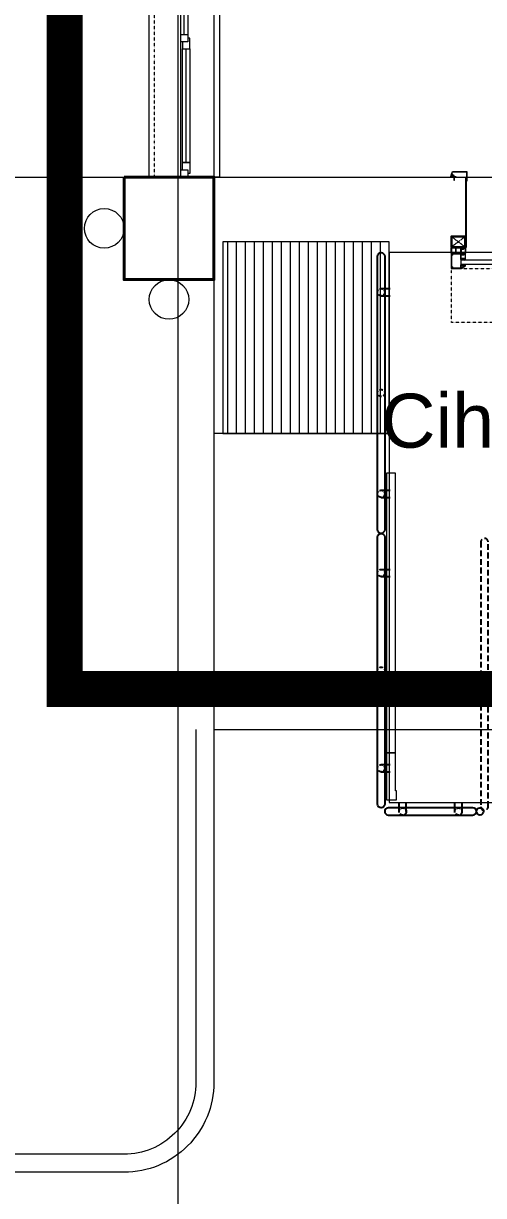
# Model space of a CAD drawing. Header units: centimetres. Extents: x 405464 to 563355, y 50011 to 66875.
# Drawn here: x 504302 to 504558, y 51753 to 52405 of the extents above; entities that cross this region are included whole.
import ezdxf
from ezdxf.enums import TextEntityAlignment as Align

# ---------------------------------------------------------------- set-up
doc = ezdxf.new("R2010")
doc.units = ezdxf.units.CM
for name, pattern in [('DASHDOT', [25.4, 12.7, -6.35, 0, -6.35]), ('DOT', [0.25, 0, -0.25]), ('DOT2', [0.125, 0, -0.125]), ('HIDDEN', [9.525, 6.35, -3.175]), ('M00$0$CENTER', [50.8, 31.75, -6.35, 6.35, -6.35])]:
    doc.linetypes.add(name, pattern=pattern)
doc.layers.get('0').update_dxf_attribs({"lineweight": 9})
doc.layers.add('-MH_Ad', color=1, linetype='Continuous', lineweight=9, true_color=0xff0000)
for name, color, linetype, lineweight in [('0-KRCN-MİMARİ-220526', 8, 'Continuous', 9), ('A_Aks', 30, 'DASHDOT', 9), ('A_Arka', 8, 'Continuous', 9), ('A_Denizlik-Ex', 124, 'Continuous', 13), ('A_Kolon', 6, 'Continuous', 40), ('A_Merdiven', 61, 'Continuous', 13), ('A_Pencere Doğrama-Ex', 140, 'Continuous', 15), ('A_Tretuar', 33, 'Continuous', 9), ('G_0.09', 254, 'Continuous', 9), ('G_0.13', 145, 'Continuous', 13), ('M00$0$A_Iskelet', 20, 'Continuous', 25), ('M00$0$D_Merkez', 51, 'M00$0$CENTER', 13), ('M00$0$D_Profil', 155, 'Continuous', 15), ('M00$0$GC_Aksesuar', 165, 'Continuous', 9), ('MH_Alan', 51, 'Continuous', 9), ('MR_Korkuluk', 131, 'Continuous', 25)]:
    doc.layers.add(name, color=color, linetype=linetype, lineweight=lineweight)
doc.styles.add('Ince', font='arial.ttf')

# ---------------------------------------------------------------- blocks, each defined once
blk = doc.blocks.new('alp380_2')
at = {"color": 0}
for p, q in [((-16.5, 280.8), (-16.5, 209.6)), ((-16.5, 59.2), (-16.5, 130.4))]:
    blk.add_line(p, q, dxfattribs=at)
for points in [[(-14.5, 360), (-14.5, 356), (-18.5, 356), (-18.5, 360)], [(-14.5, 284.8), (-14.5, 280.8), (-18.5, 280.8), (-18.5, 284.8)], [(-14.5, 209.6), (-14.5, 205.6), (-18.5, 205.6), (-18.5, 209.6)], [(-14.5, 134.4), (-14.5, 130.4), (-18.5, 130.4), (-18.5, 134.4)], [(-14.5, 59.2), (-14.5, 55.2), (-18.5, 55.2), (-18.5, 59.2)], [(-14.5, -16), (-14.5, -20), (-18.5, -20), (-18.5, -16)]]:
    blk.add_lwpolyline(points, close=True, dxfattribs=at)
for points in [[(-17.5, 356), (-17.5, 352), (-13.5, 352), (-13.5, 358), (-14.5, 358)], [(-15.5, 288.8), (-15.5, 352)], [(-17.5, 284.8), (-17.5, 288.8), (-13.5, 288.8), (-13.5, 282.8), (-14.5, 282.8)], [(-17.5, 205.6), (-17.5, 201.6), (-13.5, 201.6), (-13.5, 207.6), (-14.5, 207.6)], [(-15.5, 138.4), (-15.5, 201.6)], [(-17.5, 134.4), (-17.5, 138.4), (-13.5, 138.4), (-13.5, 132.4), (-14.5, 132.4)], [(-17.5, 55.2), (-17.5, 51.2), (-13.5, 51.2), (-13.5, 57.2), (-14.5, 57.2)], [(-15.5, -12), (-15.5, 51.2)], [(-17.5, -16), (-17.5, -12), (-13.5, -12), (-13.5, -18), (-14.5, -18)]]:
    blk.add_lwpolyline(points, dxfattribs=at)
at = {"layer": 'A_Arka', "color": 0}
for points in [[(-18.5, -20), (-18.5, 360)], [(-14.5, 284.8), (-14.5, 205.6)], [(-14.5, 134.4), (-14.5, 55.2)]]:
    blk.add_lwpolyline(points, dxfattribs=at)
for points in [[(-17.5, 352), (-13.5, 352), (-13.5, 288.8), (-17.5, 288.8)], [(-17.5, 201.6), (-13.5, 201.6), (-13.5, 138.4), (-17.5, 138.4)], [(-17.5, 51.2), (-13.5, 51.2), (-13.5, -12), (-17.5, -12)]]:
    blk.add_lwpolyline(points, close=True, dxfattribs=at)
at = {"layer": 'A_Denizlik-Ex', "color": 0}
for p, q in [((-36, -20), (-36, 360)), ((3, 360), (0, 360)), ((3, 360), (0, 360)), ((3, 360), (3, -20)), ((3, -20), (0, -20))]:
    blk.add_line(p, q, dxfattribs=at)
at = {"layer": 'A_Denizlik-Ex', "color": 0, "linetype": 'DOT'}
for p, q in [((-33, -20), (-33, 360)), ((0, 360), (0, -20))]:
    blk.add_line(p, q, dxfattribs=at)
blk = doc.blocks.new('a_aks')
at = {"layer": 'A_Aks', "color": 8, "ltscale": 200}
for p, q in [((30, 5308.05), (30, -831.11)), ((-743.44, 57), (12633.63, 57))]:
    blk.add_line(p, q, dxfattribs=at)
blk = doc.blocks.new('mimari_yeni_durum')
at = {"layer": 'A_Arka', "color": 8}
for centre in [(-11, 28.5), (25, -11)]:
    blk.add_circle(centre, 11, dxfattribs=at)
at = {"layer": 'A_Kolon', "color": 8}
blk.add_lwpolyline([(0, 57), (0, 0), (50, 0), (50, 57), (0, 57)], dxfattribs=at)
at = {"layer": 'A_Merdiven', "color": 8, "ltscale": 10}
blk.add_lwpolyline([(50, 0), (50, -250), (685, -250)], dxfattribs=at)
at = {"layer": 'A_Tretuar', "color": 8}
for points in [[(50, -250), (50, -446, -0.414214), (0, -496), (-439.15, -496)], [(40, -250), (40, -446, -0.414214), (0, -486), (-439.15, -486)]]:
    blk.add_lwpolyline(points, format="xyb", dxfattribs=at)
at = {"layer": 'A_Aks', "color": 8}
blk.add_blockref('a_aks', (0, 0), dxfattribs=at)
at = {"layer": 'A_Pencere Doğrama-Ex', "color": 8}
blk.add_blockref('alp380_2', (50, 77), dxfattribs=at)
blk = doc.blocks.new('A$C17b1b0ad')
at = {"layer": 'MH_Alan', "color": 8}
blk.add_lwpolyline([(50, 1648), (50, 57), (1114, 57), (1115, 437), (1115, 437), (1090, 437), (1090, 477), (1140, 477), (1140, 445), (1550, 445), (1550, 477), (1682, 477), (1682, 837), (1550, 837), (1550, 877), (1682, 877), (1682, 1237)], dxfattribs=at)
blk = doc.blocks.new('M00$0$RUUVIP')
for p, q in [((-5.4, 19), (-5.4, 20.1)), ((-5.4, 20.1), (5.4, 20.1)), ((5.4, 19), (-5.4, 19)), ((-4.2, 20.1), (-3.3, 21.1)), ((-1.4, 17.8), (-1.9, 17.3)), ((-1.9, 17.3), (1.9, 16.7)), ((-1.9, 17.3), (-1.4, 17)), ((-1.4, 16.5), (-1.9, 16)), ((-1.9, 16), (1.9, 15.3)), ((-1.9, 16), (-1.4, 15.6)), ((-1.4, 15.1), (-1.9, 14.7)), ((-1.9, 14.7), (1.9, 14)), ((-1.9, 14.7), (-1.4, 14.3)), ((-1.4, 13.8), (-1.9, 13.3)), ((-1.9, 13.3), (1.9, 12.7)), ((-1.9, 13.3), (-1.4, 12.9)), ((-1.4, 12.5), (-1.9, 12)), ((-1.9, 12), (1.9, 11.3)), ((-1.9, 12), (-1.4, 11.6)), ((-1.4, 11.1), (-1.9, 10.6)), ((-1.9, 10.6), (1.9, 10)), ((-1.9, 10.6), (-1.4, 10.3)), ((-1.4, 9.8), (-1.9, 9.3)), ((-1.9, 9.3), (1.9, 8.6)), ((-1.9, 9.3), (-1.4, 8.9)), ((-1.4, 8.4), (-1.9, 8)), ((-1.9, 8), (1.9, 7.3)), ((-1.9, 8), (-1.4, 7.6)), ((-1.4, 7.1), (-1.9, 6.6)), ((-1.9, 6.6), (1.9, 6)), ((-1.9, 6.6), (-1.4, 6.2)), ((-1.4, 19), (-1.4, 17.8)), ((-1.4, 17), (-1.4, 16.5)), ((-1.4, 15.6), (-1.4, 15.1)), ((-1.4, 14.3), (-1.4, 13.8)), ((-1.4, 12.9), (-1.4, 12.5)), ((-1.4, 11.6), (-1.4, 11.1)), ((-1.4, 10.3), (-1.4, 9.8)), ((-1.4, 8.9), (-1.4, 8.4)), ((-1.4, 7.6), (-1.4, 7.1)), ((-1.4, 6.2), (-1.4, 0.8)), ((-0.6, 6), (-1.4, 6.2)), ((-1.4, 0.8), (0, 0)), ((-0.6, 0.8), (-0.6, 6)), ((0, 0), (-0.6, 0.8)), ((0, 0), (1.4, 0.8)), ((1.4, 17), (1.4, 19)), ((1.9, 16.7), (1.4, 17)), ((1.4, 16.2), (1.9, 16.7)), ((1.4, 15.7), (1.4, 16.2)), ((1.9, 15.3), (1.4, 15.7)), ((1.4, 14.9), (1.9, 15.3)), ((1.4, 14.4), (1.4, 14.9)), ((1.9, 14), (1.4, 14.4)), ((1.4, 13.5), (1.9, 14)), ((1.4, 13), (1.4, 13.5)), ((1.9, 12.7), (1.4, 13)), ((1.4, 12.2), (1.9, 12.7)), ((1.4, 11.7), (1.4, 12.2)), ((1.9, 11.3), (1.4, 11.7)), ((1.4, 10.8), (1.9, 11.3)), ((1.4, 10.4), (1.4, 10.8)), ((1.9, 10), (1.4, 10.4)), ((1.4, 9.5), (1.9, 10)), ((1.4, 9), (1.4, 9.5)), ((1.9, 8.6), (1.4, 9)), ((1.4, 8.2), (1.9, 8.6)), ((1.4, 7.7), (1.4, 8.2)), ((1.9, 7.3), (1.4, 7.7)), ((1.4, 6.8), (1.9, 7.3)), ((1.4, 6.3), (1.4, 6.8)), ((1.9, 6), (1.4, 6.3)), ((1.4, 5.5), (1.9, 6)), ((1.4, 0.8), (1.4, 5.5)), ((3.3, 21.1), (4.2, 20.1)), ((5.4, 20.1), (5.4, 19))]:
    blk.add_line(p, q)
blk.add_arc((0, 10.8), 10.8, 72.45919, 107.54081)
blk = doc.blocks.new('M00$0$A$C51F07F23')
at = {"rotation": 180}
blk.add_blockref('M00$0$RUUVIP', (5.4, 21.1), dxfattribs=at)
blk = doc.blocks.new('*U118')
at = {"ltscale": 40}
blk.add_lwpolyline([(0, 0), (0, 8), (6, 8), (6, 0)], close=True, dxfattribs=at)
at = {"layer": 'M00$0$D_Merkez', "ltscale": 0.015}
for points in [[(0, 0), (6, 8)], [(0, 8), (6, 0)]]:
    blk.add_lwpolyline(points, dxfattribs=at)
at = {"layer": 'M00$0$D_Profil', "ltscale": 40}
blk.add_lwpolyline([(0.4, 0.4), (0.4, 7.6), (5.6, 7.6), (5.6, 0.4)], close=True, dxfattribs=at)
blk = doc.blocks.new('duvarlar')
at = {"color": 8, "style": 'Ince'}
blk.add_text('Cihaz giriş çıkış kapısı', height=30, dxfattribs=at).set_placement((351.41, -78.38), align=Align.MIDDLE_CENTER)
blk = doc.blocks.new('A$C9e52caec')
h = blk.add_hatch()
h.set_pattern_fill('DEFAULT__10', color=256, scale=12.6, angle=405, style=0, pattern_type=0)
h.set_pattern_definition([(45, (101.836, -81.428), (-8.9095, 8.9095), [])])
edge = h.paths.add_edge_path()
edge.add_line((187.73, 8.19), (187.51, 8.19))
edge.add_line((187.51, 8.19), (187.48, 8.22))
edge.add_line((187.48, 8.22), (187.25, 8.22))
edge.add_line((187.25, 8.22), (187.25, 6.55))
edge.add_arc((187.15, 6.55), 0.1, 270, 360, ccw=False)
edge.add_line((187.15, 6.45), (183, 6.45))
edge.add_arc((183, 6.5), 0.05, 153.6122, 270, ccw=False)
edge.add_arc((182.6, 6.7), 0.4, 333.6122, 360, ccw=False)
edge.add_arc((182.93, 6.7), 0.075, 0, 180, ccw=False)
edge.add_arc((182.6, 6.7), 0.25, 90, 360, ccw=False)
edge.add_arc((182.6, 7.02), 0.075, -90, 90, ccw=False)
edge.add_arc((182.6, 6.7), 0.4, 90, 116.3878, ccw=False)
edge.add_arc((182.4, 7.1), 0.05, 180, 296.3878, ccw=False)
edge.add_line((182.35, 7.1), (182.35, 9.56))
edge.add_line((182.35, 9.56), (182.33, 9.6))
edge.add_line((182.32, 9.6), (182.35, 9.64))
edge.add_line((182.35, 9.64), (182.35, 13.65))
edge.add_arc((182.4, 13.65), 0.05, 63.6122, 180, ccw=False)
edge.add_arc((182.6, 14.05), 0.4, 243.6122, 270, ccw=False)
edge.add_arc((182.6, 13.72), 0.075, -90, 90, ccw=False)
edge.add_arc((182.6, 14.05), 0.25, 0, 270, ccw=False)
edge.add_arc((182.93, 14.05), 0.075, 180, 360, ccw=False)
edge.add_arc((182.6, 14.05), 0.4, 0, 26.3878, ccw=False)
edge.add_arc((183, 14.25), 0.05, 90, 206.3878, ccw=False)
edge.add_line((183, 14.3), (187.15, 14.3))
edge.add_arc((187.15, 14.2), 0.1, 0, 90, ccw=False)
edge.add_line((187.25, 14.2), (187.25, 11.12))
edge.add_line((187.25, 11.12), (187.48, 11.12))
edge.add_line((187.48, 11.12), (187.51, 11.15))
edge.add_line((187.51, 11.15), (187.73, 11.15))
edge.add_arc((187.73, 11.18), 0.03, 270, 360, ccw=False)
edge.add_line((187.76, 11.18), (187.76, 11.28))
edge.add_arc((187.73, 11.28), 0.03, 0, 90, ccw=False)
edge.add_line((187.73, 11.31), (187.54, 11.31))
edge.add_arc((187.54, 11.34), 0.03, 180, 270, ccw=False)
edge.add_line((187.51, 11.34), (187.51, 11.48))
edge.add_arc((187.54, 11.48), 0.03, 90, 180, ccw=False)
edge.add_line((187.54, 11.51), (188.84, 11.51))
edge.add_arc((188.84, 11.48), 0.03, 0, 90, ccw=False)
edge.add_line((188.87, 11.48), (188.87, 11.34))
edge.add_arc((188.84, 11.34), 0.03, 270, 360, ccw=False)
edge.add_line((188.84, 11.31), (188.65, 11.31))
edge.add_arc((188.65, 11.28), 0.03, 90, 180, ccw=False)
edge.add_line((188.62, 11.28), (188.62, 11.18))
edge.add_arc((188.65, 11.18), 0.03, 180, 270, ccw=False)
edge.add_line((188.65, 11.15), (188.92, 11.15))
edge.add_arc((188.92, 11.2), 0.05, 270, 315, ccw=False)
edge.add_line((188.95, 11.16), (189.02, 11.23))
edge.add_arc((189.09, 11.16), 0.1, 90, 135, ccw=False)
edge.add_line((189.09, 11.26), (189.18, 11.26))
edge.add_arc((189.18, 11.29), 0.03, 270, 360, ccw=False)
edge.add_line((189.21, 11.29), (189.21, 11.35))
edge.add_arc((189.18, 11.35), 0.03, 0, 90, ccw=False)
edge.add_line((189.18, 11.38), (189.08, 11.38))
edge.add_arc((189.08, 11.41), 0.03, 180, 270, ccw=False)
edge.add_line((189.05, 11.41), (189.05, 11.48))
edge.add_arc((189.08, 11.48), 0.03, 90, 180, ccw=False)
edge.add_line((189.08, 11.51), (189.79, 11.51))
edge.add_arc((189.79, 11.48), 0.03, 0, 90, ccw=False)
edge.add_line((189.82, 11.48), (189.82, 11.41))
edge.add_arc((189.79, 11.41), 0.03, 270, 360, ccw=False)
edge.add_line((189.79, 11.38), (189.69, 11.38))
edge.add_arc((189.69, 11.35), 0.03, 90, 180, ccw=False)
edge.add_line((189.66, 11.35), (189.66, 11.29))
edge.add_arc((189.69, 11.29), 0.03, 180, 270, ccw=False)
edge.add_line((189.69, 11.26), (189.95, 11.26))
edge.add_arc((189.95, 11.31), 0.05, 270, 360, ccw=False)
edge.add_line((190, 11.31), (190, 14.5))
edge.add_arc((189.9, 14.5), 0.1, 0, 90, ccw=False)
edge.add_line((189.9, 14.6), (188.95, 14.6))
edge.add_arc((188.95, 14.55), 0.05, 90, 180, ccw=False)
edge.add_line((188.9, 14.55), (188.9, 14.05))
edge.add_arc((188.85, 14.05), 0.05, 270, 360, ccw=False)
edge.add_line((188.85, 14), (187.5, 14))
edge.add_arc((187.5, 14.05), 0.05, 180, 270, ccw=False)
edge.add_line((187.45, 14.05), (187.45, 14.35))
edge.add_arc((187.5, 14.35), 0.05, 90, 180, ccw=False)
edge.add_line((187.5, 14.4), (187.95, 14.4))
edge.add_arc((187.95, 14.45), 0.05, 270, 360, ccw=False)
edge.add_line((188, 14.45), (188, 14.55))
edge.add_arc((187.95, 14.55), 0.05, 0, 90, ccw=False)
edge.add_line((187.95, 14.6), (182.1, 14.6))
edge.add_arc((182.1, 14.5), 0.1, 90, 180, ccw=False)
edge.add_line((182, 14.5), (182, 6.2))
edge.add_arc((182.1, 6.2), 0.1, 180, 270, ccw=False)
edge.add_line((182.1, 6.1), (187.31, 6.1))
edge.add_arc((187.31, 6.6), 0.5, 270, 300.96, ccw=False)
edge.add_line((187.57, 6.17), (189.95, 7.6))
edge.add_arc((189.9, 7.69), 0.1, 300.96, 360, ccw=False)
edge.add_line((190, 7.69), (190, 8.03))
edge.add_arc((189.95, 8.03), 0.05, 0, 90, ccw=False)
edge.add_line((189.95, 8.08), (189.69, 8.08))
edge.add_arc((189.69, 8.05), 0.03, 90, 180, ccw=False)
edge.add_line((189.66, 8.05), (189.66, 7.99))
edge.add_arc((189.69, 7.99), 0.03, 180, 270, ccw=False)
edge.add_line((189.69, 7.96), (189.79, 7.96))
edge.add_arc((189.79, 7.93), 0.03, 0, 90, ccw=False)
edge.add_line((189.82, 7.93), (189.82, 7.86))
edge.add_arc((189.79, 7.86), 0.03, 270, 360, ccw=False)
edge.add_line((189.79, 7.83), (189.08, 7.83))
edge.add_arc((189.08, 7.86), 0.03, 180, 270, ccw=False)
edge.add_line((189.05, 7.86), (189.05, 7.93))
edge.add_arc((189.08, 7.93), 0.03, 90, 180, ccw=False)
edge.add_line((189.08, 7.96), (189.18, 7.96))
edge.add_arc((189.18, 7.99), 0.03, 270, 360, ccw=False)
edge.add_line((189.21, 7.99), (189.21, 8.05))
edge.add_arc((189.18, 8.05), 0.03, 0, 90, ccw=False)
edge.add_line((189.18, 8.08), (189.09, 8.08))
edge.add_arc((189.09, 8.18), 0.1, 225, 270, ccw=False)
edge.add_line((189.02, 8.11), (188.95, 8.18))
edge.add_arc((188.92, 8.14), 0.05, 45, 90, ccw=False)
edge.add_line((188.92, 8.19), (188.65, 8.19))
edge.add_arc((188.65, 8.16), 0.03, 90, 180, ccw=False)
edge.add_line((188.62, 8.16), (188.62, 8.06))
edge.add_arc((188.65, 8.06), 0.03, 180, 270, ccw=False)
edge.add_line((188.65, 8.03), (188.84, 8.03))
edge.add_arc((188.84, 8), 0.03, 0, 90, ccw=False)
edge.add_line((188.87, 8), (188.87, 7.86))
edge.add_arc((188.84, 7.86), 0.03, 270, 360, ccw=False)
edge.add_line((188.84, 7.83), (187.54, 7.83))
edge.add_arc((187.54, 7.86), 0.03, 180, 270, ccw=False)
edge.add_line((187.51, 7.86), (187.51, 8))
edge.add_arc((187.54, 8), 0.03, 90, 180, ccw=False)
edge.add_line((187.54, 8.03), (187.73, 8.03))
edge.add_arc((187.73, 8.06), 0.03, 270, 360, ccw=False)
edge.add_line((187.76, 8.06), (187.76, 8.16))
edge.add_arc((187.73, 8.16), 0.03, 0, 90, ccw=False)
edge.add_arc((188.4, 7.58), 0.05, 8.04785, 90, ccw=False)
edge.add_arc((188.5, 7.59), 0.05, 188.04785, 314.49322, ccw=False)
edge.add_arc((188.71, 7.38), 0.25, 90, 134.49322, ccw=False)
edge.add_line((188.71, 7.63), (189.25, 7.63))
edge.add_arc((189.25, 7.53), 0.1, -59.04, 90, ccw=False)
edge.add_line((189.3, 7.44), (188.84, 7.17))
edge.add_arc((188.71, 7.38), 0.25, 256.73852, 300.96, ccw=False)
edge.add_arc((188.64, 7.09), 0.05, 76.73852, 202.3361, ccw=False)
edge.add_arc((188.55, 7.05), 0.05, -59.04, 22.3361, ccw=False)
edge.add_line((188.57, 7.01), (187.6, 6.42))
edge.add_arc((187.55, 6.51), 0.1, 180, 300.96, ccw=False)
edge.add_line((187.45, 6.51), (187.45, 7.53))
edge.add_arc((187.55, 7.53), 0.1, 90, 180, ccw=False)
edge.add_line((187.55, 7.63), (188.4, 7.63))
edge.add_line((189.8, 13.75), (189.8, 11.81))
edge.add_arc((189.7, 11.81), 0.1, 270, 360, ccw=False)
edge.add_line((189.7, 11.71), (187.55, 11.71))
edge.add_arc((187.55, 11.81), 0.1, 180, 270, ccw=False)
edge.add_line((187.45, 11.81), (187.45, 13.75))
edge.add_arc((187.5, 13.75), 0.05, 90, 180, ccw=False)
edge.add_line((187.5, 13.8), (189.05, 13.8))
edge.add_arc((189.05, 13.85), 0.05, 270, 360, ccw=False)
edge.add_line((189.1, 13.85), (189.1, 14.02))
edge.add_arc((189.15, 14.02), 0.05, 90, 180, ccw=False)
edge.add_line((189.15, 14.07), (189.23, 14.07))
edge.add_arc((189.23, 14.15), 0.075, 270, 360, ccw=False)
edge.add_arc((189.55, 14.15), 0.25, -90, 180, ccw=False)
edge.add_arc((189.55, 13.82), 0.075, 90, 270, ccw=False)
edge.add_arc((189.55, 14.15), 0.4, 270, 296.3878, ccw=False)
edge.add_arc((189.75, 13.75), 0.05, 0, 116.3878, ccw=False)
at = {"layer": 'G_0.09', "ltscale": 10}
h = blk.add_hatch(dxfattribs=at)
h.set_pattern_fill('_USER', color=8, scale=5, angle=90, pattern_type=0)
h.set_pattern_definition([(90, (458255.903, -381216.345), (-5, 3e-16), [])])
h.paths.add_polyline_path([(147.5, 21), (55, 21), (55, -85.5), (147.5, -85.5)])
at = {"color": 8}
for p, q in [((182, 14.7), (182, 17.5)), ((182, 14.5), (182, 6.2)), ((182.1, 17.6), (187.95, 17.6)), ((188, 14.6), (182.1, 14.6)), ((182.11, 17.39), (182.11, 14.81)), ((184.45, 17.49), (182.21, 17.49)), ((182.21, 14.71), (184.45, 14.71)), ((182.35, 9.64), (182.35, 13.65)), ((183, 14.3), (187.15, 14.3)), ((184.55, 14.81), (184.55, 17.39)), ((184.65, 17.39), (184.65, 14.81)), ((187.3, 17.49), (184.75, 17.49)), ((184.75, 14.71), (187.25, 14.71)), ((187.25, 14.2), (187.25, 11.12)), ((187.35, 17.24), (187.35, 17.44)), ((187.35, 17.18), (187.35, 17.21)), ((187.35, 14.81), (187.35, 17.15)), ((187.45, 17.35), (187.45, 17.05)), ((187.45, 16.85), (187.45, 14.81)), ((187.45, 14.05), (187.45, 14.35)), ((187.45, 11.81), (187.45, 13.75)), ((187.95, 17.4), (187.5, 17.4)), ((187.5, 17), (188.85, 17)), ((188.95, 16.9), (187.5, 16.9)), ((187.5, 14.4), (187.95, 14.4)), ((188.85, 14), (187.5, 14)), ((187.5, 13.8), (189.05, 13.8)), ((187.55, 14.71), (189.79, 14.71)), ((187.55, 14.15), (187.55, 14.25)), ((187.6, 14.3), (188, 14.3)), ((188.2, 14.1), (187.6, 14.1)), ((190, 17.6), (187.95, 17.6)), ((188, 17.55), (188, 17.45)), ((188, 14.45), (188, 14.55)), ((188.05, 14.35), (188.05, 14.55)), ((188.25, 14.55), (188.25, 14.15)), ((189.9, 14.6), (188.3, 14.6)), ((188.9, 17.05), (188.9, 17.55)), ((188.9, 14.55), (188.9, 14.05)), ((188.95, 17.6), (189.9, 17.6)), ((189, 17.44), (189, 16.95)), ((189.79, 17.49), (189.05, 17.49)), ((189.1, 13.85), (189.1, 14.02)), ((189.15, 14.07), (189.23, 14.07)), ((189.8, 13.75), (189.8, 11.81)), ((189.89, 14.81), (189.89, 17.39)), ((190, 17.5), (190, 14.7)), ((190, 11.31), (190, 14.5)), ((182.32, 9.6), (182.35, 9.64)), ((182.35, 9.56), (182.32, 9.6)), ((182.35, 7.1), (182.35, 9.56)), ((187.25, 11.12), (187.48, 11.12)), ((187.25, 8.22), (187.25, 6.55)), ((187.48, 8.22), (187.25, 8.22)), ((187.45, 6.51), (187.45, 7.53)), ((187.48, 11.12), (187.51, 11.15)), ((187.51, 8.19), (187.48, 8.22)), ((187.51, 11.34), (187.51, 11.48)), ((187.51, 11.15), (187.73, 11.15)), ((187.73, 8.19), (187.51, 8.19)), ((187.51, 7.86), (187.51, 8)), ((187.53, 7.86), (187.53, 7.97)), ((187.53, 7.97), (187.85, 7.97)), ((188.08, 7.86), (187.53, 7.86)), ((187.54, 11.51), (188.84, 11.51)), ((187.54, 11.37), (187.54, 11.49)), ((187.54, 11.49), (188.09, 11.49)), ((187.86, 11.37), (187.54, 11.37)), ((187.73, 11.31), (187.54, 11.31)), ((187.54, 8.03), (187.73, 8.03)), ((188.84, 7.83), (187.54, 7.83)), ((189.7, 11.71), (187.55, 11.71)), ((187.55, 7.63), (188.4, 7.63)), ((187.57, 6.17), (189.95, 7.6)), ((188.57, 7.01), (187.6, 6.42)), ((187.76, 11.18), (187.76, 11.28)), ((187.76, 8.06), (187.76, 8.16)), ((187.88, 8), (187.88, 8.28)), ((187.89, 11.07), (187.89, 11.34)), ((188.08, 8.03), (188.08, 7.86)), ((188.09, 11.49), (188.09, 11.32)), ((188.25, 8.06), (188.11, 8.06)), ((188.12, 11.29), (188.26, 11.29)), ((188.28, 7.86), (188.28, 8.03)), ((188.83, 7.86), (188.28, 7.86)), ((188.29, 11.32), (188.29, 11.49)), ((188.29, 11.49), (188.84, 11.49)), ((188.48, 8.28), (188.48, 8)), ((188.49, 11.34), (188.49, 11.07)), ((188.51, 7.97), (188.83, 7.97)), ((188.84, 11.37), (188.52, 11.37)), ((188.62, 11.28), (188.62, 11.18)), ((188.62, 8.16), (188.62, 8.06)), ((188.84, 11.31), (188.65, 11.31)), ((188.65, 11.15), (188.92, 11.15)), ((188.92, 8.19), (188.65, 8.19)), ((188.65, 8.03), (188.84, 8.03)), ((188.71, 7.63), (189.25, 7.63)), ((188.83, 7.97), (188.83, 7.86)), ((188.84, 11.49), (188.84, 11.37)), ((189.3, 7.44), (188.84, 7.17)), ((188.87, 11.48), (188.87, 11.34)), ((188.87, 8), (188.87, 7.86)), ((188.95, 11.16), (189.02, 11.23)), ((189.02, 8.11), (188.95, 8.18)), ((189, 10.98), (189.28, 11.38)), ((189.28, 7.97), (189, 8.37)), ((189.05, 11.41), (189.05, 11.48)), ((189.05, 7.86), (189.05, 7.93)), ((189.08, 11.51), (189.79, 11.51)), ((189.18, 11.38), (189.08, 11.38)), ((189.08, 7.96), (189.18, 7.96)), ((189.79, 7.83), (189.08, 7.83)), ((189.09, 11.41), (189.09, 11.49)), ((189.09, 11.49), (189.77, 11.49)), ((189.27, 11.41), (189.09, 11.41)), ((189.09, 11.26), (189.18, 11.26)), ((189.18, 8.08), (189.09, 8.08)), ((189.09, 7.85), (189.09, 7.93)), ((189.09, 7.93), (189.27, 7.93)), ((189.77, 7.85), (189.09, 7.85)), ((189.21, 11.29), (189.21, 11.35)), ((189.21, 7.99), (189.21, 8.05)), ((189.58, 11.38), (189.86, 10.98)), ((189.86, 8.37), (189.58, 7.97)), ((189.77, 11.41), (189.59, 11.41)), ((189.59, 7.93), (189.77, 7.93)), ((189.66, 11.35), (189.66, 11.29)), ((189.66, 8.05), (189.66, 7.99)), ((189.79, 11.38), (189.69, 11.38)), ((189.69, 11.26), (189.95, 11.26)), ((189.95, 8.08), (189.69, 8.08)), ((189.69, 7.96), (189.79, 7.96)), ((189.77, 11.49), (189.77, 11.41)), ((189.77, 7.93), (189.77, 7.85)), ((189.82, 11.48), (189.82, 11.41)), ((189.82, 7.93), (189.82, 7.86)), ((190, 7.69), (190, 8.03)), ((182.1, 6.1), (187.31, 6.1)), ((187.15, 6.45), (183, 6.45))]:
    blk.add_line(p, q, dxfattribs=at)
at = {"color": 1, "linetype": 'DASHDOT', "ltscale": 250, "true_color": 0xe60000, "const_width": 20}
blk.add_lwpolyline([(50, 2495), (930, 2495), (930, 1707), (1765, 1707), (1765, 4249), (1550, 4249), (1550, 5141.5), (8706.98, 5141.5), (8706.98, 2644), (12614.5, 2644), (12614.5, -227.5), (-33, -227.5), (-33, 2495)], close=True, dxfattribs=at)
at = {"color": 8}
for points in [[(182.48, 58.09), (182.17, 57.14, -0.414214), (181.98, 57.05), (181.88, 57.08, -0.414214), (181.79, 57.27), (182.7, 60)], [(182.37, 58.13), (182.05, 57.18, -0.414214), (182.01, 57.16), (181.92, 57.19, -0.414214), (181.9, 57.23), (182.78, 59.88), (190.58, 59.88), (190.58, 54.9, -0.414214), (190.55, 54.87), (190.45, 54.87, -0.414214), (190.42, 54.9), (190.42, 55.75)], [(184.77, 57.12), (182.35, 57.12, -0.511918), (182.32, 57.16), (182.77, 58.52, 0.414214), (182.68, 58.71), (182.58, 58.74, 0.414214), (182.39, 58.65), (182.08, 57.7)], [(184.77, 57), (182.35, 57, -0.511918), (182.21, 57.2), (182.66, 58.56, 0.414214), (182.64, 58.6), (182.55, 58.63, 0.414214), (182.51, 58.61), (182.19, 57.66)], [(182.7, 60), (190.7, 60), (190.7, 54.9, -0.414214), (190.55, 54.75), (190.45, 54.75, -0.414214), (190.3, 54.9), (190.3, 55.75)], [(190.44, 55.21), (190.44, 56.46, 0.414214), (190.41, 56.49), (190.31, 56.49, 0.414214), (190.28, 56.46), (190.28, 17.88), (185.19, 17.88), (185.19, 18), (190.16, 18), (190.16, 56.46, -0.414214), (190.31, 56.61), (190.41, 56.61, -0.414214), (190.56, 56.46), (190.56, 55.21)]]:
    blk.add_lwpolyline(points, format="xyb", dxfattribs=at)
for points in [[(182.08, 57.7), (182.19, 57.66)], [(182.37, 58.13), (182.48, 58.09)], [(184.77, 57.12), (184.77, 57)], [(190.42, 55.75), (190.3, 55.75)], [(190.44, 55.21), (190.56, 55.21)]]:
    blk.add_lwpolyline(points, dxfattribs=at)
blk.add_lwpolyline([(187.47, 10.92), (492.47, 10.92), (492.47, 8.42), (187.47, 8.42)], close=True, dxfattribs=at)
for centre, radius, start, end in [((182.1, 17.5), 0.1, 90, 180), ((182.1, 14.7), 0.1, 180, 270), ((182.1, 14.5), 0.1, 90, 180), ((182.21, 17.39), 0.1, 90, 180), ((182.21, 14.81), 0.1, 180, 270), ((182.6, 14.05), 0.25, 0, 270), ((182.4, 13.65), 0.05, 63.6122, 180), ((182.6, 14.05), 0.4, 243.6122, 270), ((182.6, 13.72), 0.075, 270, 90), ((182.93, 14.05), 0.075, 180, 0), ((183, 14.25), 0.05, 90, 206.3878), ((182.6, 14.05), 0.4, 0, 26.3878), ((184.45, 17.39), 0.1, 0, 90), ((184.45, 14.81), 0.1, 270, 0), ((184.75, 17.39), 0.1, 90, 180), ((184.75, 14.81), 0.1, 180, 270), ((187.15, 14.2), 0.1, 0, 90), ((187.25, 14.81), 0.1, 270, 0), ((187.3, 17.44), 0.05, 0, 90), ((187.35, 17.23), 0.015, 90, 270), ((187.35, 17.17), 0.015, 90, 270), ((187.5, 17.35), 0.05, 90, 180), ((187.5, 17.05), 0.05, 180, 270), ((187.5, 16.85), 0.05, 90, 180), ((187.55, 14.81), 0.1, 180, 270), ((187.5, 14.35), 0.05, 90, 180), ((187.5, 14.05), 0.05, 180, 270), ((187.5, 13.75), 0.05, 90, 180), ((187.6, 14.25), 0.05, 90, 180), ((187.6, 14.15), 0.05, 180, 270), ((187.95, 17.55), 0.05, 0, 90), ((187.95, 17.45), 0.05, 270, 0), ((187.95, 14.55), 0.05, 0, 90), ((187.95, 14.45), 0.05, 270, 0), ((188, 14.55), 0.05, 0, 90), ((188, 14.35), 0.05, 270, 0), ((188.2, 14.15), 0.05, 270, 0), ((188.3, 14.55), 0.05, 90, 180), ((188.85, 17.05), 0.05, 270, 0), ((188.85, 14.05), 0.05, 270, 0), ((188.95, 17.55), 0.05, 90, 180), ((188.95, 14.55), 0.05, 90, 180), ((188.95, 16.95), 0.05, 270, 0), ((189.05, 17.44), 0.05, 90, 180), ((189.05, 13.85), 0.05, 270, 0), ((189.15, 14.02), 0.05, 90, 180), ((189.23, 14.15), 0.075, 270, 0), ((189.55, 14.15), 0.25, 270, 180), ((189.55, 13.82), 0.075, 90, 270), ((189.55, 14.15), 0.4, 270, 296.3878), ((189.75, 13.75), 0.05, 0, 116.3878), ((189.79, 17.39), 0.1, 0, 90), ((189.79, 14.81), 0.1, 270, 0), ((189.9, 17.5), 0.1, 0, 90), ((189.9, 14.7), 0.1, 270, 0), ((189.9, 14.5), 0.1, 0, 90), ((182.4, 7.1), 0.05, 180, 296.3878), ((182.6, 6.7), 0.25, 90, 0), ((182.6, 6.7), 0.4, 90, 116.3878), ((182.6, 7.02), 0.075, 270, 90), ((182.93, 6.7), 0.075, 0, 180), ((183, 6.5), 0.05, 153.6122, 270), ((182.6, 6.7), 0.4, 333.6122, 0), ((187.15, 6.55), 0.1, 270, 0), ((187.55, 11.81), 0.1, 180, 270), ((187.55, 7.53), 0.1, 90, 180), ((187.54, 11.48), 0.03, 90, 180), ((187.54, 11.34), 0.03, 180, 270), ((187.54, 8), 0.03, 90, 180), ((187.54, 7.86), 0.03, 180, 270), ((187.73, 11.28), 0.03, 0, 90), ((187.73, 11.18), 0.03, 270, 0), ((187.73, 8.16), 0.03, 0, 90), ((187.73, 8.06), 0.03, 270, 0), ((187.85, 8), 0.03, 270, 0), ((187.86, 11.34), 0.03, 0, 90), ((188.18, 6.3), 2, 81.37307, 98.62693), ((188.19, 13.05), 2, 261.37307, 278.62693), ((188.11, 8.03), 0.03, 90, 180), ((188.12, 11.32), 0.03, 180, 270), ((188.25, 8.03), 0.03, 0, 90), ((188.26, 11.32), 0.03, 270, 0), ((188.4, 7.58), 0.05, 8.04785, 90), ((188.5, 7.59), 0.05, 188.04785, 314.49322), ((188.51, 8), 0.03, 180, 270), ((188.52, 11.34), 0.03, 90, 180), ((188.71, 7.38), 0.25, 90, 134.49322), ((188.55, 7.05), 0.05, 300.96, 22.3361), ((188.64, 7.09), 0.05, 76.73852, 202.3361), ((188.65, 11.28), 0.03, 90, 180), ((188.65, 11.18), 0.03, 180, 270), ((188.65, 8.16), 0.03, 90, 180), ((188.65, 8.06), 0.03, 180, 270), ((188.71, 7.38), 0.25, 256.73852, 300.96), ((188.84, 11.48), 0.03, 0, 90), ((188.84, 11.34), 0.03, 270, 0), ((188.84, 8), 0.03, 0, 90), ((188.84, 7.86), 0.03, 270, 0), ((188.92, 11.2), 0.05, 270, 315), ((188.92, 8.14), 0.05, 45, 90), ((189.02, 10.97), 0.02, 145, 253.91715), ((189.02, 8.38), 0.02, 106.08285, 215), ((189.43, 12.39), 1.5, 253.91715, 286.08285), ((189.43, 6.95), 1.5, 73.91715, 106.08285), ((189.09, 11.16), 0.1, 90, 135), ((189.09, 8.18), 0.1, 225, 270), ((189.08, 11.48), 0.03, 90, 180), ((189.08, 11.41), 0.03, 180, 270), ((189.08, 7.93), 0.03, 90, 180), ((189.08, 7.86), 0.03, 180, 270), ((189.18, 11.35), 0.03, 0, 90), ((189.18, 11.29), 0.03, 270, 0), ((189.18, 8.05), 0.03, 0, 90), ((189.18, 7.99), 0.03, 270, 0), ((189.25, 7.53), 0.1, 300.96, 90), ((189.27, 11.39), 0.02, 325, 90), ((189.27, 7.95), 0.02, 270, 35), ((189.59, 11.39), 0.02, 90, 215), ((189.59, 7.95), 0.02, 145, 270), ((189.69, 11.35), 0.03, 90, 180), ((189.69, 11.29), 0.03, 180, 270), ((189.69, 8.05), 0.03, 90, 180), ((189.69, 7.99), 0.03, 180, 270), ((189.7, 11.81), 0.1, 270, 0), ((189.79, 11.48), 0.03, 0, 90), ((189.79, 11.41), 0.03, 270, 0), ((189.79, 7.93), 0.03, 0, 90), ((189.79, 7.86), 0.03, 270, 0), ((189.84, 10.97), 0.02, 286.08285, 35), ((189.84, 8.38), 0.02, 325, 73.91715), ((189.95, 11.31), 0.05, 270, 0), ((189.95, 8.03), 0.05, 0, 90), ((189.9, 7.69), 0.1, 300.96, 0), ((182.1, 6.2), 0.1, 180, 270), ((187.31, 6.6), 0.5, 270, 300.96), ((187.55, 6.51), 0.1, 180, 300.96)]:
    blk.add_arc(centre, radius, start, end, dxfattribs=at)
at = {"layer": 'A_Merdiven', "color": 8, "ltscale": 10}
blk.add_lwpolyline([(655, 15), (147.5, 15), (147.5, -290.5), (657.5, -290.5), (657.5, 0), (655, 0), (655, 15)], dxfattribs=at)
at = {"layer": 'A_Tretuar', "color": 8}
blk.add_line((147.5, -85.5), (50, -85.5), dxfattribs=at)
blk.add_lwpolyline([(147.5, 21), (55, 21), (55, -85.5), (147.5, -85.5)], close=True, dxfattribs=at)
for points in [[(50, 0), (50, -85.5)], [(50, 0), (50, -103)]]:
    blk.add_lwpolyline(points, dxfattribs=at)
at = {"layer": 'G_0.13', "color": 8, "linetype": 'DOT2', "ltscale": 2}
blk.add_lwpolyline([(182.1, 6.2), (498, 6.2), (498, -23.8), (182.1, -23.8)], close=True, dxfattribs=at)
at = {"layer": 'MR_Korkuluk', "color": 8}
for points in [[(145, 13), (145, -139, -1), (141, -139), (141, 13, -1)], [(145, -143), (145, -291.5, -1), (141, -291.5), (141, -143, -1)], [(194, -293.5), (147, -293.5, 1), (147, -297.5), (194, -297.5, 1)]]:
    blk.add_lwpolyline(points, format="xyb", close=True, dxfattribs=at)
for points in [[(143, -5), (148, -5)], [(143, -9), (148, -9)], [(143, -117), (148, -117)], [(143, -121), (148, -121)], [(143, -161), (148, -161)], [(143, -165), (148, -165)], [(143, -269.5), (148, -269.5)], [(143, -273.5), (148, -273.5)], [(153, -295.5), (153, -290.5)], [(157, -295.5), (157, -290.5)], [(184, -295.5), (184, -290.5)], [(188, -295.5), (188, -290.5)]]:
    blk.add_lwpolyline(points, dxfattribs=at)
at = {"layer": 'MR_Korkuluk', "color": 8, "linetype": 'HIDDEN', "ltscale": 0.5}
blk.add_lwpolyline([(198.5, -145.75), (198.5, -293, 1), (202.5, -293), (202.5, -145.75, 1)], format="xyb", close=True, dxfattribs=at)
at = {"layer": 'MR_Korkuluk', "color": 8, "linetype": 'HIDDEN', "ltscale": 0.3}
for centre in [(143, -7), (143, -63), (143, -119), (143, -163), (143, -217.25), (143, -271.5), (155, -295.5), (186, -295.5)]:
    blk.add_circle(centre, 2, dxfattribs=at)
at = {"layer": 'MR_Korkuluk', "color": 8}
blk.add_circle((198, -295.5), 2, dxfattribs=at)
at = {"layer": '-MH_Ad', "color": 8}
blk.add_blockref('A$C17b1b0ad', (0, 0), dxfattribs=at)
at = {"color": 8}
blk.add_blockref('mimari_yeni_durum', (0, 0), dxfattribs=at)
at = {"layer": 'M00$0$A_Iskelet', "color": 8, "xscale": -1, "rotation": 90}
blk.add_blockref('*U118', (189.94, 24), dxfattribs=at)
at = {"layer": 'M00$0$GC_Aksesuar', "color": 8}
for p, xscale, yscale, zscale, rotation in [((182.09, 58.72), 0.08000000000029103, 0.08000000000029103, 0.08000000000029103, 251.5650511931964), ((184.19, 57.33), 0.1000000000003639, 0.1000000000003639, 0.1000000000003639, 180)]:
    blk.add_blockref('M00$0$A$C51F07F23', p, dxfattribs=dict(at, xscale=xscale, yscale=yscale, zscale=zscale, rotation=rotation))
blk.add_blockref('duvarlar', (0, 0))
at = {"color": 8}
for points in [[(151, -107.5), (146, -107.5), (146, -263), (151, -263), (151, -107.5)], [(151, -263), (146, -263), (146, -289), (151.54, -289), (151.52, -284), (151, -284), (151, -263)]]:
    blk.add_lwpolyline(points, close=True, dxfattribs=at)

msp = doc.modelspace()

# ---------------------------------------------------------------- block references
at = {"layer": '0-KRCN-MİMARİ-220526', "rotation": 359.999999999997}
msp.add_blockref('A$C9e52caec', (504358.27, 52262.37, 74), dxfattribs=at)

doc.saveas('drawing.dxf')
